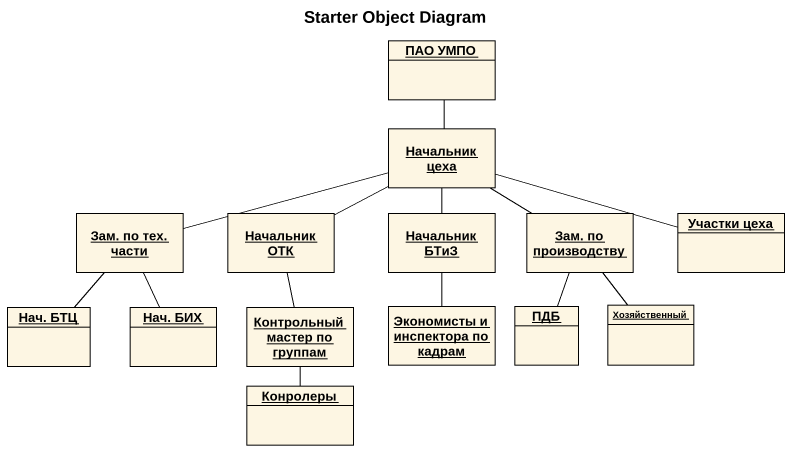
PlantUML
@startuml
title Starter Object Diagram
hide circle
hide empty members
object "ПАО УМПО" as ПАО_УМПО
object "Начальник цеха" as Начальник_цеха
object "Зам. по тех. части" as Зам_по_тех_части
object "Начальник ОТК" as Начальник_ОТК
object "Начальник БТиЗ" as Начальник_БТиЗ
object "Зам. по производству" as Зам_по_производству
object "Участки цеха" as Участки_цеха
object "Нач. БТЦ" as Нач_БТЦ
object "Нач. БИХ" as Нач_БИХ
object "Контрольный мастер по группам" as Контрольный_мастер_по
object "Экономисты и инспектора по кадрам" as Экономисты_и_инспектора_по
object ПДБ
object Хозяйственный
object Конролеры
ПАО_УМПО -- Начальник_цеха
Начальник_цеха -left- Зам_по_тех_части
Начальник_цеха -left- Начальник_ОТК
Начальник_цеха -- Начальник_БТиЗ
Начальник_цеха -- Зам_по_производству
Начальник_цеха -right- Участки_цеха
Зам_по_тех_части -- Нач_БТЦ
Зам_по_тех_части -- Нач_БИХ
Начальник_ОТК -- Контрольный_мастер_по
Начальник_БТиЗ -- Экономисты_и_инспектора_по
Зам_по_производству -- ПДБ
Зам_по_производству -- Хозяйственный
Контрольный_мастер_по -- Конролеры
@enduml
